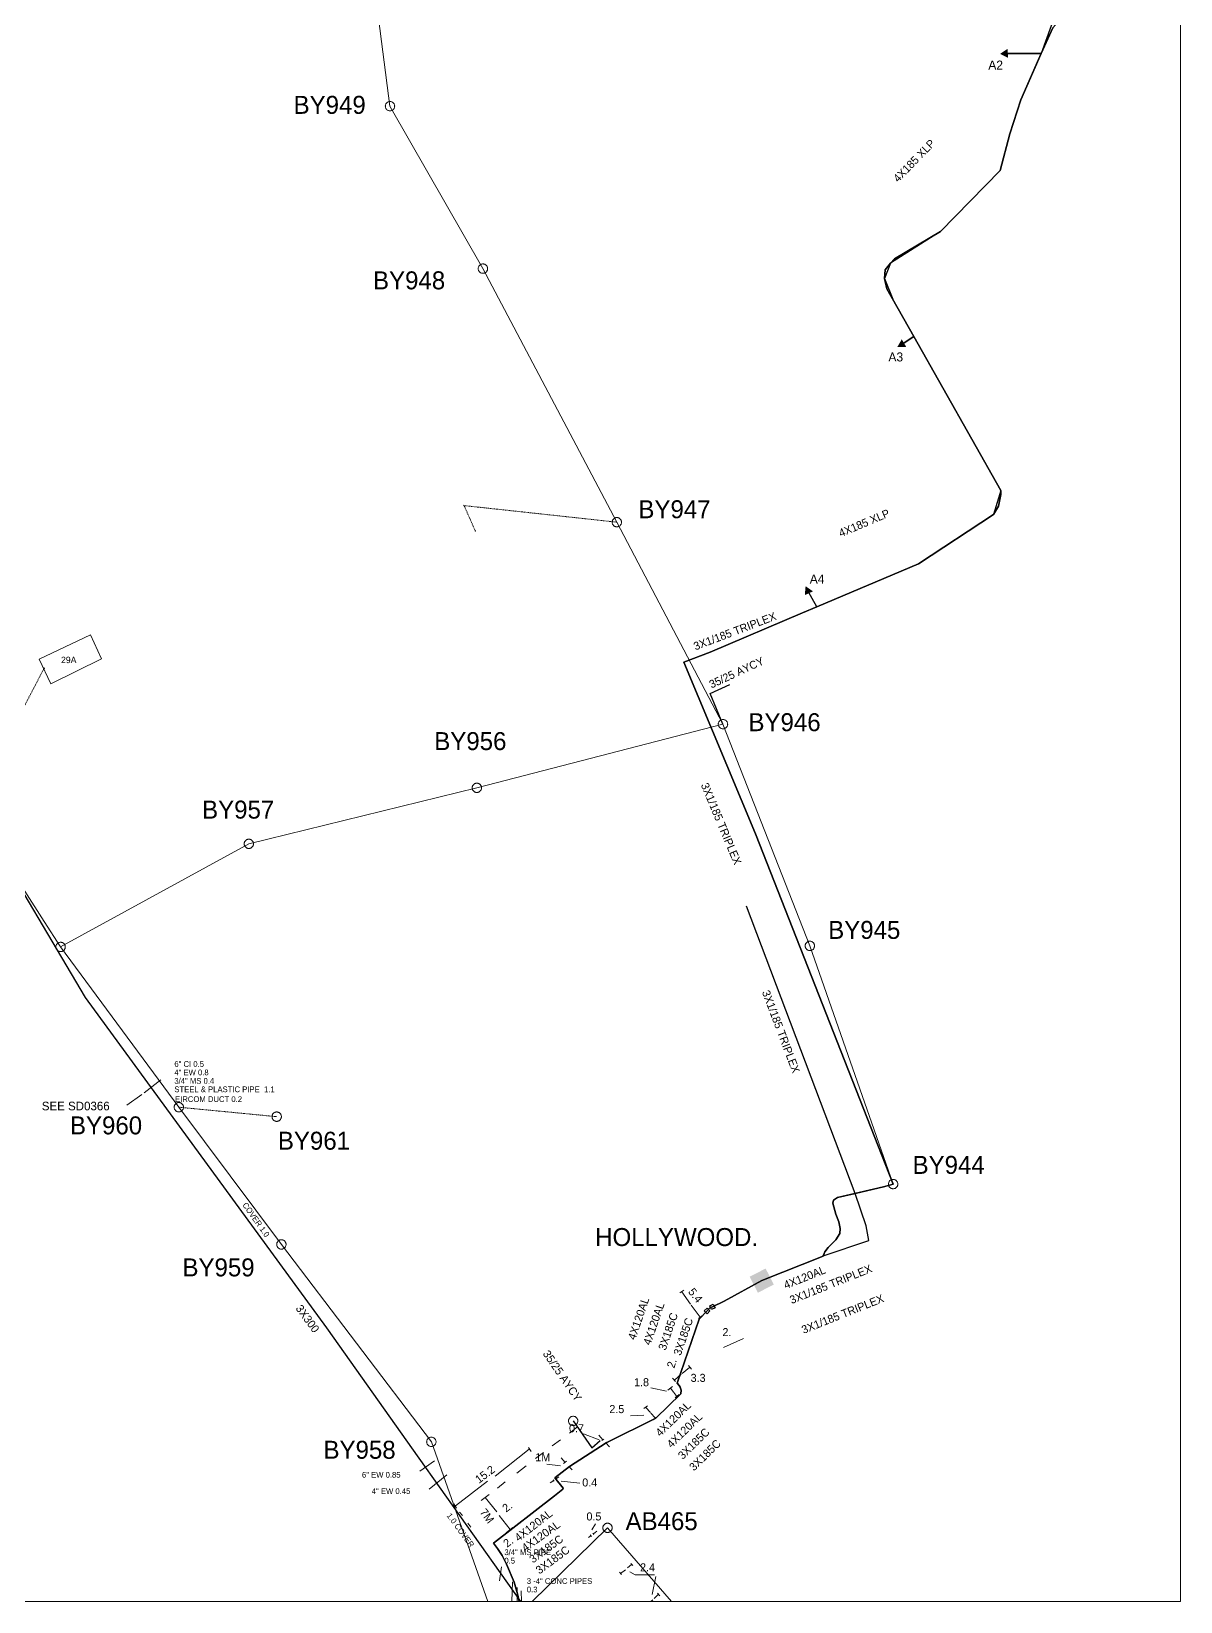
# Model space of a CAD drawing. Header units: metres. Extents: x 317751 to 318190, y 228402 to 228968.
# Drawn here: x 317997.9 to 318190, y 228402 to 228664.4 of the extents above; entities that cross this region are included whole.
import ezdxf

# ---------------------------------------------------------------- set-up
doc = ezdxf.new("R2010")
doc.units = ezdxf.units.M
doc.header["$MEASUREMENT"] = 0
doc.linetypes.add('DGN Style 4', pattern=[0.01288, 0.00644, -0.00322, 0, -0.00322])
for name, color, linetype, lineweight in [('Level 1', 7, 'Continuous', 0), ('Level 10', 7, 'Continuous', 0), ('Level 14', 7, 'Continuous', 0), ('Level 15', 7, 'Continuous', 0), ('Level 16', 7, 'Continuous', 0), ('Level 17', 7, 'Continuous', 0), ('Level 2', 7, 'Continuous', 0), ('Level 3', 7, 'Continuous', 0), ('Level 34', 7, 'Continuous', 0), ('Level 36', 7, 'Continuous', 0), ('Level 37', 7, 'Continuous', 0), ('Level 38', 7, 'Continuous', 0), ('Level 39', 7, 'Continuous', 0), ('Level 4', 7, 'Continuous', 0), ('Level 5', 7, 'Continuous', 0), ('Level 6', 7, 'Continuous', 0), ('Level 7', 7, 'Continuous', 0)]:
    doc.layers.add(name, color=color, linetype=linetype, lineweight=lineweight)
doc.styles.add('Style-WORKING', font='WORKING.shx')

msp = doc.modelspace()

# ---------------------------------------------------------------- linework, layer by layer
at = {"layer": 'Level 1', "color": 5, "linetype": 'Continuous', "lineweight": 13, "flags": 128}
for points in [[(318095.74, 228582.39), (318073.35, 228624.76), (318057.81, 228651.91), (318053.78, 228683.1), (318060.65, 228694.03), (318070.73, 228710.06)], [(318095.74, 228582.39), (318113.49, 228548.64)], [(318072.34, 228537.99), (318113.49, 228548.64)], [(318113.49, 228548.64), (318128.02, 228511.58), (318141.94, 228471.77)], [(318002.74, 228511.4), (318034.21, 228528.64), (318072.34, 228537.99)], [(317987.81, 228534.7), (318000, 228515.67), (318002.74, 228511.4)], [(318002.74, 228511.4), (318022.51, 228484.62)], [(318022.51, 228484.62), (318039.66, 228461.69)], [(318039.66, 228461.69), (318064.73, 228428.7)], [(318064.73, 228428.7), (318074.2, 228402)], [(318081.59, 228402), (318094.18, 228414.32)], [(318094.18, 228414.32), (318104.87, 228402)]]:
    msp.add_lwpolyline(points, dxfattribs=at)
at = {"layer": 'Level 10', "color": 7, "linetype": 'Continuous', "lineweight": 0, "flags": 128}
for points in [[(317751, 228968.04), (318190, 228968.04), (318190, 228402), (317751, 228402), (317751, 228968.04)], [(317751, 228968.04), (317751, 228402), (318190, 228402), (318190, 228968.04), (317751, 228968.04)]]:
    msp.add_lwpolyline(points, close=True, dxfattribs=at)
at = {"layer": 'Level 14', "color": 1, "linetype": 'Continuous', "lineweight": 30, "flags": 128}
for points in [[(318169.09, 228667.33), (318166.67, 228660.72), (318163.28, 228652.96), (318161.43, 228647.27), (318159.83, 228641.18), (318149.87, 228630.95), (318141.47, 228625.69), (318140.48, 228623.13), (318142.01, 228619.4), (318145.4, 228613.42), (318159.97, 228587.7), (318158.71, 228583.66), (318146.17, 228575.45), (318129.17, 228568.23), (318126.8, 228567.23), (318111.33, 228560.68), (318106.94, 228559.01), (318118.93, 228530.32), (318141.94, 228471.77), (318140.3, 228471.32), (318135.52, 228470.19), (318132.63, 228469.51), (318131.95, 228469.09), (318131.83, 228468.58), (318132.34, 228466.77), (318132.86, 228465.48), (318133.08, 228464.34), (318133.03, 228463.51), (318132.34, 228462.48), (318131.09, 228461.19), (318130.53, 228460.46), (318130.24, 228459.74), (318119.97, 228455.64)], [(318111.72, 228451.28), (318113.68, 228452.22), (318119.97, 228455.64), (318130.24, 228459.74), (318130.25, 228459.76), (318130.53, 228460.46), (318131.09, 228461.19), (318132.34, 228462.48), (318133.03, 228463.51), (318133.08, 228464.34), (318132.86, 228465.48), (318132.34, 228466.77), (318131.83, 228468.58), (318131.95, 228469.09), (318132.63, 228469.51), (318135.58, 228470.2), (318140.3, 228471.32), (318141.94, 228471.77), (318118.93, 228530.32), (318106.94, 228559.01), (318111.33, 228560.68), (318126.8, 228567.23), (318129.17, 228568.23), (318146.17, 228575.45), (318158.71, 228583.66), (318159.55, 228585.06), (318159.97, 228587.01), (318159.97, 228587.7), (318145.4, 228613.42), (318140.88, 228621.41), (318140.48, 228623.13), (318140.62, 228624.55), (318141.47, 228625.69), (318142.19, 228626.4), (318149.87, 228630.95), (318159.83, 228641.18), (318161.43, 228647.27), (318163.28, 228652.96), (318165.99, 228659.22), (318166.67, 228660.72), (318168.62, 228664.98)], [(318119.97, 228455.64), (318130.24, 228459.74), (318130.25, 228459.76), (318137.86, 228462.32), (318137.41, 228464.78), (318135.58, 228470.2), (318117.44, 228518.23)], [(318079.42, 228402), (318079.12, 228403.3), (318078.59, 228405.24), (318077.29, 228408.24), (318076.59, 228409.7), (318075.79, 228410.88), (318075.14, 228411.76), (318085.34, 228419.66), (318086.72, 228420.77), (318086.76, 228420.94), (318085.38, 228422.66), (318087.8, 228424.56), (318093.95, 228428.52), (318102.25, 228432.64), (318106.44, 228436.73), (318106.51, 228437.32), (318106.33, 228437.86), (318106.18, 228438.11), (318105.84, 228438.53), (318109.5, 228449.21), (318110.83, 228450.59), (318111.31, 228451.08), (318111.72, 228451.28), (318113.68, 228452.22), (318113.68, 228452.23), (318119.97, 228455.64)], [(318079.42, 228402), (318079.12, 228403.3), (318078.59, 228405.24), (318077.29, 228408.24), (318076.59, 228409.7), (318075.79, 228410.88), (318075.14, 228411.76), (318085.34, 228419.66), (318086.72, 228420.77), (318086.76, 228420.94), (318085.38, 228422.66), (318087.8, 228424.56), (318093.95, 228428.52), (318102.25, 228432.64), (318106.44, 228436.73), (318106.51, 228437.32), (318106.33, 228437.86), (318106.18, 228438.11), (318105.84, 228438.53), (318109.5, 228449.21), (318110.83, 228450.59), (318111.31, 228451.08), (318111.72, 228451.28)]]:
    msp.add_lwpolyline(points, dxfattribs=at)
at = {"layer": 'Level 15', "color": 1, "linetype": 'Continuous', "lineweight": 30, "flags": 128}
msp.add_lwpolyline([(318112.17, 228451.12), (318111.56, 228450.83), (318111.27, 228451.43), (318111.87, 228451.73), (318112.16, 228451.12)], dxfattribs=at)
at = {"layer": 'Level 15', "color": 1, "linetype": 'Continuous', "lineweight": 13, "extrusion": (0, 0, -1)}
msp.add_solid([(-318119.33, 228453.62), (-318121.99, 228454.99), (-318117.95, 228456.29), (-318120.62, 228457.66)], dxfattribs=at)
at = {"layer": 'Level 17', "color": 33, "linetype": 'Continuous', "lineweight": 13, "flags": 128}
for points in [[(318001.13, 228555.35), (318009.59, 228559.53), (318007.72, 228563.54), (317999.17, 228559.52), (318001.13, 228555.35)], [(318106.29, 228453.58), (318106.95, 228454.04)], [(318109.41, 228449.32), (318109.97, 228449.73)], [(318108.2, 228440.85), (318107.7, 228441.45)], [(318105.03, 228437.92), (318104.28, 228437.33)], [(318105.54, 228438.79), (318105.03, 228439.34)], [(318100.85, 228434.72), (318100.25, 228434.26)], [(318106.19, 228436.6), (318105.49, 228436.05)], [(318102.52, 228432.93), (318101.86, 228432.38)], [(318089.16, 228431.21), (318087.8, 228430.14)], [(318080.96, 228427.73), (318081.42, 228427.1)], [(318083.47, 228426.89), (318082.16, 228425.93)], [(318086.34, 228429.04), (318084.95, 228428.01)], [(318093.56, 228429.15), (318093.25, 228428.92)], [(318094.06, 228428.65), (318093.76, 228428.42)], [(318080.57, 228424.67), (318079.01, 228423.45)], [(318087.34, 228425.47), (318086.84, 228425.07)], [(318088.11, 228424.8), (318087.59, 228424.4)], [(318077.08, 228421.99), (318075.77, 228420.96)], [(318085.1, 228422.33), (318085.27, 228422.14)], [(318085.45, 228422.54), (318085.6, 228422.34)], [(318074.38, 228419.91), (318073.05, 228418.88)], [(318068.48, 228418.31), (318068.94, 228417.6)], [(318069.45, 228416.97), (318069.91, 228416.38)], [(318070.84, 228415.12), (318071.34, 228414.45)], [(318078.36, 228414.39), (318077.3, 228413.54)], [(318091.3, 228413.14), (318091.48, 228412.9)], [(318091.74, 228413.45), (318091.91, 228413.22)], [(318096.19, 228406.91), (318096.51, 228406.52)], [(318098.09, 228408.35), (318098.43, 228408.01)], [(318102.55, 228403.42), (318102.92, 228402.98)]]:
    msp.add_lwpolyline(points, dxfattribs=at)
at = {"layer": 'Level 17', "color": 212, "linetype": 'Continuous', "lineweight": 0, "flags": 128}
for points in [[(318108.05, 228451.7), (318106.59, 228453.76)], [(318108.15, 228451.56), (318109.66, 228449.55)], [(318116.93, 228445.95), (318116.93, 228445.95), (318113.6, 228444.49)], [(318106.49, 228440.03), (318105.39, 228438.98)], [(318106.69, 228440.12), (318107.9, 228441.13)], [(318101.44, 228437.71), (318101.44, 228437.71), (318104.06, 228437.17)], [(318105.28, 228436.96), (318104.73, 228437.65)], [(318105.34, 228436.87), (318105.74, 228436.32)], [(318098.02, 228433.05), (318100.23, 228433.14)], [(318101.36, 228433.58), (318100.6, 228434.44)], [(318101.41, 228433.48), (318102.16, 228432.7)], [(318090.16, 228430.02), (318092.78, 228429.02)], [(318092.73, 228429.82), (318093.41, 228429.05)], [(318075.41, 228422.98), (318081.1, 228427.48)], [(318094.5, 228427.84), (318093.88, 228428.52)], [(318084.02, 228424.99), (318084.02, 228424.99), (318086.34, 228424.71)], [(318086.41, 228426.03), (318087.09, 228425.27)], [(318088.3, 228424), (318087.77, 228424.53)], [(318074.12, 228422.1), (318068.76, 228417.98)], [(318084.61, 228421.83), (318085.18, 228422.23)], [(318086.04, 228422.86), (318085.49, 228422.48)], [(318089.56, 228421.79), (318089.56, 228421.79), (318086.44, 228422.15)], [(318075.66, 228417), (318073.75, 228419.4)], [(318076.09, 228416.38), (318077.91, 228414.05)], [(318092.18, 228415.01), (318092.18, 228415.01), (318091.57, 228414)], [(318092.42, 228413.76), (318091.83, 228413.33)], [(318091.01, 228412.73), (318091.41, 228412.99)], [(318097.17, 228407.33), (318096.37, 228406.71)], [(318097.5, 228407.64), (318098.22, 228408.2)], [(318102.04, 228406.5), (318102.04, 228406.5), (318098.82, 228406.5), (318097.91, 228406.95)], [(318102.24, 228406.22), (318102.24, 228406.22), (318101.64, 228403.2)], [(318101.99, 228402.52), (318102.7, 228403.23)], [(318101.74, 228402.27), (318101.45, 228402)]]:
    msp.add_lwpolyline(points, dxfattribs=at)
at = {"layer": 'Level 2', "color": 5, "linetype": 'DGN Style 4', "lineweight": 13, "flags": 128}
for points in [[(318095.74, 228582.39), (318070.2, 228585.16), (318072.09, 228580.9)], [(317987.81, 228534.7), (317999.99, 228557.98)], [(318022.51, 228484.62), (318038.87, 228483.04)]]:
    msp.add_lwpolyline(points, dxfattribs=at)
at = {"layer": 'Level 3', "color": 5, "linetype": 'Continuous', "lineweight": 13, "flags": 128}
for points in [[(318058.6, 228651.91), (318058.59, 228651.99), (318058.58, 228652.07), (318058.56, 228652.15), (318058.53, 228652.23), (318058.49, 228652.3), (318058.45, 228652.37), (318058.4, 228652.43), (318058.34, 228652.49), (318058.28, 228652.54), (318058.21, 228652.59), (318058.13, 228652.63), (318058.06, 228652.65), (318057.98, 228652.68), (318057.9, 228652.69), (318057.81, 228652.69), (318057.73, 228652.69), (318057.65, 228652.68), (318057.57, 228652.65), (318057.5, 228652.63), (318057.42, 228652.59), (318057.35, 228652.54), (318057.29, 228652.49), (318057.23, 228652.43), (318057.18, 228652.37), (318057.14, 228652.3), (318057.1, 228652.23), (318057.07, 228652.15), (318057.05, 228652.07), (318057.04, 228651.99), (318057.03, 228651.91), (318057.04, 228651.83), (318057.05, 228651.75), (318057.07, 228651.67), (318057.1, 228651.59), (318057.14, 228651.52), (318057.18, 228651.45), (318057.23, 228651.38), (318057.29, 228651.33), (318057.35, 228651.27), (318057.42, 228651.23), (318057.5, 228651.19), (318057.57, 228651.16), (318057.65, 228651.14), (318057.73, 228651.13), (318057.81, 228651.12), (318057.9, 228651.13), (318057.98, 228651.14), (318058.06, 228651.16), (318058.13, 228651.19), (318058.21, 228651.23), (318058.28, 228651.27), (318058.34, 228651.33), (318058.4, 228651.38), (318058.45, 228651.45), (318058.49, 228651.52), (318058.53, 228651.59), (318058.56, 228651.67), (318058.58, 228651.75), (318058.59, 228651.83), (318058.6, 228651.91)], [(318074.13, 228624.76), (318074.13, 228624.84), (318074.11, 228624.92), (318074.09, 228625), (318074.06, 228625.08), (318074.03, 228625.15), (318073.98, 228625.22), (318073.93, 228625.28), (318073.87, 228625.34), (318073.81, 228625.39), (318073.74, 228625.44), (318073.67, 228625.48), (318073.59, 228625.51), (318073.51, 228625.53), (318073.43, 228625.54), (318073.35, 228625.54), (318073.27, 228625.54), (318073.18, 228625.53), (318073.11, 228625.51), (318073.03, 228625.48), (318072.96, 228625.44), (318072.89, 228625.39), (318072.82, 228625.34), (318072.77, 228625.28), (318072.71, 228625.22), (318072.67, 228625.15), (318072.63, 228625.08), (318072.6, 228625), (318072.58, 228624.92), (318072.57, 228624.84), (318072.56, 228624.76), (318072.57, 228624.68), (318072.58, 228624.6), (318072.6, 228624.52), (318072.63, 228624.44), (318072.67, 228624.37), (318072.71, 228624.3), (318072.77, 228624.24), (318072.82, 228624.18), (318072.89, 228624.13), (318072.96, 228624.08), (318073.03, 228624.04), (318073.11, 228624.01), (318073.18, 228623.99), (318073.27, 228623.98), (318073.35, 228623.98), (318073.43, 228623.98), (318073.51, 228623.99), (318073.59, 228624.01), (318073.67, 228624.04), (318073.74, 228624.08), (318073.81, 228624.13), (318073.87, 228624.18), (318073.93, 228624.24), (318073.98, 228624.3), (318074.03, 228624.37), (318074.06, 228624.44), (318074.09, 228624.52), (318074.11, 228624.6), (318074.13, 228624.68), (318074.13, 228624.76)], [(318070.25, 228585.16), (318070.25, 228585.17), (318070.24, 228585.17), (318070.24, 228585.18), (318070.24, 228585.18), (318070.24, 228585.19), (318070.24, 228585.19), (318070.23, 228585.19), (318070.23, 228585.2), (318070.23, 228585.2), (318070.22, 228585.2), (318070.22, 228585.2), (318070.21, 228585.21), (318070.21, 228585.21), (318070.21, 228585.21), (318070.2, 228585.21), (318070.2, 228585.21), (318070.19, 228585.21), (318070.19, 228585.21), (318070.18, 228585.2), (318070.18, 228585.2), (318070.17, 228585.2), (318070.17, 228585.2), (318070.17, 228585.19), (318070.16, 228585.19), (318070.16, 228585.19), (318070.16, 228585.18), (318070.16, 228585.18), (318070.16, 228585.17), (318070.16, 228585.17), (318070.16, 228585.16), (318070.16, 228585.16), (318070.16, 228585.15), (318070.16, 228585.15), (318070.16, 228585.14), (318070.16, 228585.14), (318070.16, 228585.14), (318070.17, 228585.13), (318070.17, 228585.13), (318070.17, 228585.13), (318070.18, 228585.12), (318070.18, 228585.12), (318070.19, 228585.12), (318070.19, 228585.12), (318070.2, 228585.12), (318070.2, 228585.12), (318070.21, 228585.12), (318070.21, 228585.12), (318070.21, 228585.12), (318070.22, 228585.12), (318070.22, 228585.12), (318070.23, 228585.13), (318070.23, 228585.13), (318070.23, 228585.13), (318070.24, 228585.14), (318070.24, 228585.14), (318070.24, 228585.14), (318070.24, 228585.15), (318070.24, 228585.15), (318070.25, 228585.16), (318070.25, 228585.16)], [(318096.52, 228582.39), (318096.52, 228582.47), (318096.51, 228582.55), (318096.49, 228582.63), (318096.46, 228582.7), (318096.42, 228582.78), (318096.38, 228582.85), (318096.32, 228582.91), (318096.27, 228582.97), (318096.2, 228583.02), (318096.13, 228583.06), (318096.06, 228583.1), (318095.98, 228583.13), (318095.9, 228583.15), (318095.82, 228583.17), (318095.74, 228583.17), (318095.66, 228583.17), (318095.58, 228583.15), (318095.5, 228583.13), (318095.42, 228583.1), (318095.35, 228583.06), (318095.28, 228583.02), (318095.22, 228582.97), (318095.16, 228582.91), (318095.11, 228582.85), (318095.06, 228582.78), (318095.02, 228582.7), (318095, 228582.63), (318094.97, 228582.55), (318094.96, 228582.47), (318094.96, 228582.39), (318094.96, 228582.3), (318094.97, 228582.22), (318095, 228582.14), (318095.02, 228582.07), (318095.06, 228581.99), (318095.11, 228581.93), (318095.16, 228581.86), (318095.22, 228581.8), (318095.28, 228581.75), (318095.35, 228581.71), (318095.42, 228581.67), (318095.5, 228581.64), (318095.58, 228581.62), (318095.66, 228581.61), (318095.74, 228581.6), (318095.82, 228581.61), (318095.9, 228581.62), (318095.98, 228581.64), (318096.06, 228581.67), (318096.13, 228581.71), (318096.2, 228581.75), (318096.27, 228581.8), (318096.32, 228581.86), (318096.38, 228581.93), (318096.42, 228581.99), (318096.46, 228582.07), (318096.49, 228582.14), (318096.51, 228582.22), (318096.52, 228582.3), (318096.52, 228582.39)], [(318072.13, 228580.9), (318072.13, 228580.91), (318072.13, 228580.91), (318072.13, 228580.91), (318072.13, 228580.92), (318072.12, 228580.92), (318072.12, 228580.93), (318072.12, 228580.93), (318072.11, 228580.93), (318072.11, 228580.94), (318072.11, 228580.94), (318072.1, 228580.94), (318072.1, 228580.94), (318072.09, 228580.94), (318072.09, 228580.95), (318072.08, 228580.95), (318072.08, 228580.95), (318072.08, 228580.94), (318072.07, 228580.94), (318072.07, 228580.94), (318072.06, 228580.94), (318072.06, 228580.94), (318072.05, 228580.93), (318072.05, 228580.93), (318072.05, 228580.93), (318072.05, 228580.92), (318072.04, 228580.92), (318072.04, 228580.91), (318072.04, 228580.91), (318072.04, 228580.91), (318072.04, 228580.9), (318072.04, 228580.9), (318072.04, 228580.89), (318072.04, 228580.89), (318072.04, 228580.88), (318072.05, 228580.88), (318072.05, 228580.87), (318072.05, 228580.87), (318072.05, 228580.87), (318072.06, 228580.86), (318072.06, 228580.86), (318072.07, 228580.86), (318072.07, 228580.86), (318072.08, 228580.86), (318072.08, 228580.86), (318072.08, 228580.86), (318072.09, 228580.86), (318072.09, 228580.86), (318072.1, 228580.86), (318072.1, 228580.86), (318072.11, 228580.86), (318072.11, 228580.86), (318072.11, 228580.87), (318072.12, 228580.87), (318072.12, 228580.87), (318072.12, 228580.88), (318072.13, 228580.88), (318072.13, 228580.89), (318072.13, 228580.89), (318072.13, 228580.9), (318072.13, 228580.9)], [(318000.04, 228557.98), (318000.04, 228557.99), (318000.03, 228557.99), (318000.03, 228557.99), (318000.03, 228558), (318000.03, 228558), (318000.03, 228558.01), (318000.02, 228558.01), (318000.02, 228558.01), (318000.02, 228558.02), (318000.01, 228558.02), (318000.01, 228558.02), (318000, 228558.02), (318000, 228558.02), (318000, 228558.03), (317999.99, 228558.03), (317999.99, 228558.03), (317999.98, 228558.02), (317999.98, 228558.02), (317999.97, 228558.02), (317999.97, 228558.02), (317999.96, 228558.02), (317999.96, 228558.01), (317999.96, 228558.01), (317999.95, 228558.01), (317999.95, 228558), (317999.95, 228558), (317999.95, 228557.99), (317999.95, 228557.99), (317999.95, 228557.99), (317999.95, 228557.98), (317999.95, 228557.98), (317999.95, 228557.97), (317999.95, 228557.97), (317999.95, 228557.96), (317999.95, 228557.96), (317999.95, 228557.95), (317999.96, 228557.95), (317999.96, 228557.95), (317999.96, 228557.94), (317999.97, 228557.94), (317999.97, 228557.94), (317999.98, 228557.94), (317999.98, 228557.94), (317999.99, 228557.94), (317999.99, 228557.94), (318000, 228557.94), (318000, 228557.94), (318000, 228557.94), (318000.01, 228557.94), (318000.01, 228557.94), (318000.02, 228557.94), (318000.02, 228557.95), (318000.02, 228557.95), (318000.03, 228557.95), (318000.03, 228557.96), (318000.03, 228557.96), (318000.03, 228557.97), (318000.03, 228557.97), (318000.04, 228557.98), (318000.04, 228557.98)], [(318114.28, 228548.63), (318114.27, 228548.72), (318114.26, 228548.8), (318114.24, 228548.88), (318114.21, 228548.95), (318114.17, 228549.03), (318114.13, 228549.09), (318114.07, 228549.16), (318114.02, 228549.22), (318113.95, 228549.27), (318113.88, 228549.31), (318113.81, 228549.35), (318113.73, 228549.38), (318113.65, 228549.4), (318113.57, 228549.41), (318113.49, 228549.42), (318113.41, 228549.41), (318113.33, 228549.4), (318113.25, 228549.38), (318113.17, 228549.35), (318113.1, 228549.31), (318113.03, 228549.27), (318112.97, 228549.22), (318112.91, 228549.16), (318112.86, 228549.09), (318112.81, 228549.03), (318112.78, 228548.95), (318112.75, 228548.88), (318112.73, 228548.8), (318112.71, 228548.72), (318112.71, 228548.63), (318112.71, 228548.55), (318112.73, 228548.47), (318112.75, 228548.39), (318112.78, 228548.31), (318112.81, 228548.24), (318112.86, 228548.17), (318112.91, 228548.11), (318112.97, 228548.05), (318113.03, 228548), (318113.1, 228547.95), (318113.17, 228547.92), (318113.25, 228547.89), (318113.33, 228547.87), (318113.41, 228547.85), (318113.49, 228547.85), (318113.57, 228547.85), (318113.65, 228547.87), (318113.73, 228547.89), (318113.81, 228547.92), (318113.88, 228547.95), (318113.95, 228548), (318114.02, 228548.05), (318114.07, 228548.11), (318114.13, 228548.17), (318114.17, 228548.24), (318114.21, 228548.32), (318114.24, 228548.39), (318114.26, 228548.47), (318114.27, 228548.55), (318114.28, 228548.63)], [(318073.12, 228537.99), (318073.12, 228538.07), (318073.11, 228538.16), (318073.09, 228538.24), (318073.06, 228538.31), (318073.02, 228538.38), (318072.97, 228538.45), (318072.92, 228538.52), (318072.86, 228538.58), (318072.8, 228538.63), (318072.73, 228538.67), (318072.66, 228538.71), (318072.58, 228538.74), (318072.5, 228538.76), (318072.42, 228538.77), (318072.34, 228538.78), (318072.26, 228538.77), (318072.18, 228538.76), (318072.1, 228538.74), (318072.02, 228538.71), (318071.95, 228538.67), (318071.88, 228538.63), (318071.82, 228538.58), (318071.76, 228538.52), (318071.71, 228538.45), (318071.66, 228538.38), (318071.62, 228538.31), (318071.59, 228538.24), (318071.57, 228538.16), (318071.56, 228538.07), (318071.56, 228537.99), (318071.56, 228537.91), (318071.57, 228537.83), (318071.59, 228537.75), (318071.62, 228537.67), (318071.66, 228537.6), (318071.71, 228537.53), (318071.76, 228537.47), (318071.82, 228537.41), (318071.88, 228537.36), (318071.95, 228537.31), (318072.02, 228537.28), (318072.1, 228537.25), (318072.18, 228537.23), (318072.26, 228537.21), (318072.34, 228537.21), (318072.42, 228537.21), (318072.5, 228537.23), (318072.58, 228537.25), (318072.66, 228537.28), (318072.73, 228537.31), (318072.8, 228537.36), (318072.86, 228537.41), (318072.92, 228537.47), (318072.97, 228537.53), (318073.02, 228537.6), (318073.06, 228537.67), (318073.09, 228537.75), (318073.11, 228537.83), (318073.12, 228537.91), (318073.12, 228537.99)], [(318035, 228528.64), (318034.99, 228528.72), (318034.98, 228528.8), (318034.96, 228528.88), (318034.93, 228528.96), (318034.89, 228529.03), (318034.85, 228529.1), (318034.79, 228529.16), (318034.74, 228529.22), (318034.67, 228529.27), (318034.6, 228529.32), (318034.53, 228529.35), (318034.45, 228529.38), (318034.37, 228529.4), (318034.29, 228529.42), (318034.21, 228529.42), (318034.13, 228529.42), (318034.05, 228529.4), (318033.97, 228529.38), (318033.89, 228529.35), (318033.82, 228529.32), (318033.75, 228529.27), (318033.69, 228529.22), (318033.63, 228529.16), (318033.58, 228529.1), (318033.53, 228529.03), (318033.5, 228528.96), (318033.47, 228528.88), (318033.45, 228528.8), (318033.43, 228528.72), (318033.43, 228528.64), (318033.43, 228528.56), (318033.45, 228528.47), (318033.47, 228528.4), (318033.5, 228528.32), (318033.53, 228528.25), (318033.58, 228528.18), (318033.63, 228528.11), (318033.69, 228528.06), (318033.75, 228528), (318033.82, 228527.96), (318033.89, 228527.92), (318033.97, 228527.89), (318034.05, 228527.87), (318034.13, 228527.86), (318034.21, 228527.85), (318034.29, 228527.86), (318034.37, 228527.87), (318034.45, 228527.89), (318034.53, 228527.92), (318034.6, 228527.96), (318034.67, 228528), (318034.74, 228528.06), (318034.79, 228528.11), (318034.85, 228528.18), (318034.89, 228528.25), (318034.93, 228528.32), (318034.96, 228528.4), (318034.98, 228528.47), (318034.99, 228528.56), (318035, 228528.64)], [(318003.52, 228511.4), (318003.52, 228511.48), (318003.51, 228511.56), (318003.48, 228511.64), (318003.46, 228511.72), (318003.42, 228511.79), (318003.37, 228511.86), (318003.32, 228511.92), (318003.26, 228511.98), (318003.2, 228512.03), (318003.13, 228512.08), (318003.06, 228512.12), (318002.98, 228512.15), (318002.9, 228512.17), (318002.82, 228512.18), (318002.74, 228512.18), (318002.66, 228512.18), (318002.58, 228512.17), (318002.5, 228512.15), (318002.42, 228512.12), (318002.35, 228512.08), (318002.28, 228512.03), (318002.21, 228511.98), (318002.16, 228511.92), (318002.1, 228511.86), (318002.06, 228511.79), (318002.02, 228511.72), (318001.99, 228511.64), (318001.97, 228511.56), (318001.96, 228511.48), (318001.96, 228511.4), (318001.96, 228511.32), (318001.97, 228511.24), (318001.99, 228511.16), (318002.02, 228511.08), (318002.06, 228511.01), (318002.1, 228510.94), (318002.16, 228510.88), (318002.21, 228510.82), (318002.28, 228510.77), (318002.35, 228510.72), (318002.42, 228510.68), (318002.5, 228510.65), (318002.58, 228510.63), (318002.66, 228510.62), (318002.74, 228510.62), (318002.82, 228510.62), (318002.9, 228510.63), (318002.98, 228510.65), (318003.06, 228510.68), (318003.13, 228510.72), (318003.2, 228510.77), (318003.26, 228510.82), (318003.32, 228510.88), (318003.37, 228510.94), (318003.42, 228511.01), (318003.46, 228511.08), (318003.48, 228511.16), (318003.51, 228511.24), (318003.52, 228511.32), (318003.52, 228511.4)], [(318128.8, 228511.58), (318128.8, 228511.66), (318128.78, 228511.74), (318128.76, 228511.82), (318128.73, 228511.9), (318128.7, 228511.97), (318128.65, 228512.04), (318128.6, 228512.1), (318128.54, 228512.16), (318128.48, 228512.21), (318128.41, 228512.26), (318128.34, 228512.3), (318128.26, 228512.32), (318128.18, 228512.35), (318128.1, 228512.36), (318128.02, 228512.36), (318127.93, 228512.36), (318127.85, 228512.35), (318127.77, 228512.32), (318127.7, 228512.3), (318127.62, 228512.26), (318127.56, 228512.21), (318127.49, 228512.16), (318127.43, 228512.1), (318127.38, 228512.04), (318127.34, 228511.97), (318127.3, 228511.9), (318127.27, 228511.82), (318127.25, 228511.74), (318127.24, 228511.66), (318127.23, 228511.58), (318127.24, 228511.5), (318127.25, 228511.42), (318127.27, 228511.34), (318127.3, 228511.26), (318127.34, 228511.19), (318127.38, 228511.12), (318127.43, 228511.05), (318127.49, 228511), (318127.56, 228510.94), (318127.62, 228510.9), (318127.7, 228510.86), (318127.77, 228510.83), (318127.85, 228510.81), (318127.93, 228510.8), (318128.02, 228510.8), (318128.1, 228510.8), (318128.18, 228510.81), (318128.26, 228510.83), (318128.34, 228510.86), (318128.41, 228510.9), (318128.48, 228510.94), (318128.54, 228511), (318128.6, 228511.05), (318128.65, 228511.12), (318128.7, 228511.19), (318128.73, 228511.26), (318128.76, 228511.34), (318128.78, 228511.42), (318128.8, 228511.5), (318128.8, 228511.58)], [(318023.29, 228484.62), (318023.29, 228484.7), (318023.28, 228484.78), (318023.26, 228484.86), (318023.23, 228484.94), (318023.19, 228485.01), (318023.14, 228485.08), (318023.09, 228485.14), (318023.03, 228485.2), (318022.97, 228485.25), (318022.9, 228485.3), (318022.83, 228485.33), (318022.75, 228485.36), (318022.67, 228485.38), (318022.59, 228485.4), (318022.51, 228485.4), (318022.43, 228485.4), (318022.35, 228485.38), (318022.27, 228485.36), (318022.19, 228485.33), (318022.12, 228485.3), (318022.05, 228485.25), (318021.99, 228485.2), (318021.93, 228485.14), (318021.88, 228485.08), (318021.83, 228485.01), (318021.79, 228484.94), (318021.76, 228484.86), (318021.74, 228484.78), (318021.73, 228484.7), (318021.73, 228484.62), (318021.73, 228484.53), (318021.74, 228484.45), (318021.76, 228484.37), (318021.79, 228484.3), (318021.83, 228484.22), (318021.88, 228484.16), (318021.93, 228484.09), (318021.99, 228484.03), (318022.05, 228483.98), (318022.12, 228483.94), (318022.19, 228483.9), (318022.27, 228483.87), (318022.35, 228483.85), (318022.43, 228483.84), (318022.51, 228483.83), (318022.59, 228483.84), (318022.67, 228483.85), (318022.75, 228483.87), (318022.83, 228483.9), (318022.9, 228483.94), (318022.97, 228483.98), (318023.03, 228484.03), (318023.09, 228484.09), (318023.14, 228484.16), (318023.19, 228484.22), (318023.23, 228484.3), (318023.26, 228484.37), (318023.28, 228484.45), (318023.29, 228484.53), (318023.29, 228484.62)], [(318039.65, 228483.04), (318039.65, 228483.12), (318039.64, 228483.21), (318039.62, 228483.29), (318039.59, 228483.36), (318039.55, 228483.43), (318039.5, 228483.5), (318039.45, 228483.57), (318039.39, 228483.63), (318039.33, 228483.68), (318039.26, 228483.72), (318039.19, 228483.76), (318039.11, 228483.79), (318039.03, 228483.81), (318038.95, 228483.82), (318038.87, 228483.83), (318038.79, 228483.82), (318038.71, 228483.81), (318038.63, 228483.79), (318038.55, 228483.76), (318038.48, 228483.72), (318038.41, 228483.68), (318038.35, 228483.63), (318038.29, 228483.57), (318038.24, 228483.5), (318038.19, 228483.43), (318038.15, 228483.36), (318038.12, 228483.29), (318038.1, 228483.21), (318038.09, 228483.12), (318038.09, 228483.04), (318038.09, 228482.96), (318038.1, 228482.88), (318038.12, 228482.8), (318038.15, 228482.72), (318038.19, 228482.65), (318038.24, 228482.58), (318038.29, 228482.52), (318038.35, 228482.46), (318038.41, 228482.41), (318038.48, 228482.36), (318038.55, 228482.33), (318038.63, 228482.3), (318038.71, 228482.28), (318038.79, 228482.26), (318038.87, 228482.26), (318038.95, 228482.26), (318039.03, 228482.28), (318039.11, 228482.3), (318039.19, 228482.33), (318039.26, 228482.36), (318039.33, 228482.41), (318039.39, 228482.46), (318039.45, 228482.52), (318039.5, 228482.58), (318039.55, 228482.65), (318039.59, 228482.72), (318039.62, 228482.8), (318039.64, 228482.88), (318039.65, 228482.96), (318039.65, 228483.04)], [(318142.72, 228471.77), (318142.72, 228471.85), (318142.7, 228471.94), (318142.68, 228472.02), (318142.65, 228472.09), (318142.61, 228472.16), (318142.57, 228472.23), (318142.52, 228472.3), (318142.46, 228472.36), (318142.4, 228472.41), (318142.33, 228472.45), (318142.25, 228472.49), (318142.18, 228472.52), (318142.1, 228472.54), (318142.02, 228472.55), (318141.94, 228472.56), (318141.85, 228472.55), (318141.77, 228472.54), (318141.69, 228472.52), (318141.62, 228472.49), (318141.54, 228472.45), (318141.47, 228472.41), (318141.41, 228472.36), (318141.35, 228472.3), (318141.3, 228472.23), (318141.26, 228472.16), (318141.22, 228472.09), (318141.19, 228472.02), (318141.17, 228471.94), (318141.16, 228471.85), (318141.15, 228471.77), (318141.16, 228471.69), (318141.17, 228471.61), (318141.19, 228471.53), (318141.22, 228471.45), (318141.26, 228471.38), (318141.3, 228471.31), (318141.35, 228471.25), (318141.41, 228471.19), (318141.47, 228471.14), (318141.54, 228471.09), (318141.62, 228471.06), (318141.69, 228471.03), (318141.77, 228471.01), (318141.85, 228470.99), (318141.94, 228470.99), (318142.02, 228470.99), (318142.1, 228471.01), (318142.18, 228471.03), (318142.25, 228471.06), (318142.33, 228471.09), (318142.4, 228471.14), (318142.46, 228471.19), (318142.52, 228471.25), (318142.57, 228471.31), (318142.61, 228471.38), (318142.65, 228471.45), (318142.68, 228471.53), (318142.7, 228471.61), (318142.72, 228471.69), (318142.72, 228471.77)], [(318040.44, 228461.69), (318040.44, 228461.77), (318040.42, 228461.85), (318040.4, 228461.93), (318040.37, 228462.01), (318040.34, 228462.08), (318040.29, 228462.15), (318040.24, 228462.21), (318040.18, 228462.27), (318040.12, 228462.32), (318040.05, 228462.37), (318039.98, 228462.4), (318039.9, 228462.43), (318039.82, 228462.45), (318039.74, 228462.47), (318039.66, 228462.47), (318039.57, 228462.47), (318039.49, 228462.45), (318039.41, 228462.43), (318039.34, 228462.4), (318039.26, 228462.37), (318039.2, 228462.32), (318039.13, 228462.27), (318039.07, 228462.21), (318039.02, 228462.15), (318038.98, 228462.08), (318038.94, 228462.01), (318038.91, 228461.93), (318038.89, 228461.85), (318038.88, 228461.77), (318038.87, 228461.69), (318038.88, 228461.6), (318038.89, 228461.52), (318038.91, 228461.44), (318038.94, 228461.37), (318038.98, 228461.29), (318039.02, 228461.23), (318039.07, 228461.16), (318039.13, 228461.1), (318039.2, 228461.05), (318039.26, 228461.01), (318039.34, 228460.97), (318039.41, 228460.94), (318039.49, 228460.92), (318039.57, 228460.91), (318039.66, 228460.9), (318039.74, 228460.91), (318039.82, 228460.92), (318039.9, 228460.94), (318039.98, 228460.97), (318040.05, 228461.01), (318040.12, 228461.05), (318040.18, 228461.1), (318040.24, 228461.16), (318040.29, 228461.23), (318040.34, 228461.29), (318040.37, 228461.37), (318040.4, 228461.44), (318040.42, 228461.52), (318040.44, 228461.6), (318040.44, 228461.69)], [(318089.22, 228432.19), (318089.22, 228432.28), (318089.21, 228432.36), (318089.18, 228432.44), (318089.16, 228432.51), (318089.12, 228432.59), (318089.07, 228432.66), (318089.02, 228432.72), (318088.96, 228432.78), (318088.9, 228432.83), (318088.83, 228432.87), (318088.76, 228432.91), (318088.68, 228432.94), (318088.6, 228432.96), (318088.52, 228432.97), (318088.44, 228432.98), (318088.36, 228432.97), (318088.28, 228432.96), (318088.2, 228432.94), (318088.12, 228432.91), (318088.05, 228432.87), (318087.98, 228432.83), (318087.91, 228432.78), (318087.86, 228432.72), (318087.8, 228432.66), (318087.76, 228432.59), (318087.72, 228432.51), (318087.69, 228432.44), (318087.67, 228432.36), (318087.66, 228432.28), (318087.66, 228432.19), (318087.66, 228432.11), (318087.67, 228432.03), (318087.69, 228431.95), (318087.72, 228431.88), (318087.76, 228431.8), (318087.8, 228431.73), (318087.86, 228431.67), (318087.91, 228431.61), (318087.98, 228431.56), (318088.05, 228431.52), (318088.12, 228431.48), (318088.2, 228431.45), (318088.28, 228431.43), (318088.36, 228431.42), (318088.44, 228431.41), (318088.52, 228431.42), (318088.6, 228431.43), (318088.68, 228431.45), (318088.76, 228431.48), (318088.83, 228431.52), (318088.9, 228431.56), (318088.96, 228431.61), (318089.02, 228431.67), (318089.07, 228431.73), (318089.12, 228431.8), (318089.16, 228431.88), (318089.18, 228431.95), (318089.21, 228432.03), (318089.22, 228432.11), (318089.22, 228432.19)], [(318065.51, 228428.7), (318065.51, 228428.78), (318065.49, 228428.86), (318065.47, 228428.94), (318065.44, 228429.02), (318065.4, 228429.09), (318065.36, 228429.16), (318065.31, 228429.22), (318065.25, 228429.28), (318065.19, 228429.33), (318065.12, 228429.38), (318065.04, 228429.42), (318064.97, 228429.44), (318064.89, 228429.47), (318064.81, 228429.48), (318064.73, 228429.48), (318064.64, 228429.48), (318064.56, 228429.47), (318064.48, 228429.44), (318064.41, 228429.42), (318064.33, 228429.38), (318064.27, 228429.33), (318064.2, 228429.28), (318064.14, 228429.22), (318064.09, 228429.16), (318064.05, 228429.09), (318064.01, 228429.02), (318063.98, 228428.94), (318063.96, 228428.86), (318063.95, 228428.78), (318063.94, 228428.7), (318063.95, 228428.62), (318063.96, 228428.54), (318063.98, 228428.46), (318064.01, 228428.38), (318064.05, 228428.31), (318064.09, 228428.24), (318064.14, 228428.17), (318064.2, 228428.12), (318064.27, 228428.06), (318064.33, 228428.02), (318064.41, 228427.98), (318064.48, 228427.95), (318064.56, 228427.93), (318064.64, 228427.92), (318064.73, 228427.92), (318064.81, 228427.92), (318064.89, 228427.93), (318064.97, 228427.95), (318065.04, 228427.98), (318065.12, 228428.02), (318065.19, 228428.06), (318065.25, 228428.12), (318065.31, 228428.17), (318065.36, 228428.24), (318065.4, 228428.31), (318065.44, 228428.38), (318065.47, 228428.46), (318065.49, 228428.54), (318065.51, 228428.62), (318065.51, 228428.7)], [(318094.97, 228414.32), (318094.96, 228414.4), (318094.95, 228414.48), (318094.93, 228414.56), (318094.9, 228414.64), (318094.86, 228414.71), (318094.82, 228414.78), (318094.77, 228414.85), (318094.71, 228414.9), (318094.64, 228414.96), (318094.58, 228415), (318094.5, 228415.04), (318094.43, 228415.07), (318094.35, 228415.09), (318094.27, 228415.1), (318094.18, 228415.1), (318094.1, 228415.1), (318094.02, 228415.09), (318093.94, 228415.07), (318093.86, 228415.04), (318093.79, 228415), (318093.72, 228414.96), (318093.66, 228414.9), (318093.6, 228414.85), (318093.55, 228414.78), (318093.5, 228414.71), (318093.47, 228414.64), (318093.44, 228414.56), (318093.42, 228414.48), (318093.4, 228414.4), (318093.4, 228414.32), (318093.4, 228414.24), (318093.42, 228414.16), (318093.44, 228414.08), (318093.47, 228414), (318093.5, 228413.93), (318093.55, 228413.86), (318093.6, 228413.8), (318093.66, 228413.74), (318093.72, 228413.69), (318093.79, 228413.64), (318093.87, 228413.6), (318093.94, 228413.58), (318094.02, 228413.55), (318094.1, 228413.54), (318094.18, 228413.54), (318094.27, 228413.54), (318094.35, 228413.55), (318094.43, 228413.58), (318094.5, 228413.6), (318094.58, 228413.64), (318094.64, 228413.69), (318094.71, 228413.74), (318094.77, 228413.8), (318094.82, 228413.86), (318094.86, 228413.93), (318094.9, 228414), (318094.93, 228414.08), (318094.95, 228414.16), (318094.96, 228414.24), (318094.97, 228414.32)]]:
    msp.add_lwpolyline(points, dxfattribs=at)
at = {"layer": 'Level 34', "color": 4, "linetype": 'Continuous', "lineweight": 30, "flags": 128}
msp.add_lwpolyline([(317907.81, 228674.27), (317928.93, 228642.87), (317935.59, 228632.58), (317944.21, 228618.8), (317946.08, 228615.87), (317947.81, 228613.09), (317960.8, 228589.38), (317963.65, 228583.65), (317965.65, 228580.27), (317965.64, 228580.28), (317965.65, 228580.27), (317966.82, 228578.04), (317970.94, 228569.77), (317983.05, 228545.46), (317986.8, 228537.82), (317990.24, 228530.93), (318006.86, 228502.93), (318047.2, 228447.76), (318062.65, 228425.95), (318079.61, 228402)], dxfattribs=at)
at = {"layer": 'Level 38', "color": 212, "linetype": 'Continuous', "lineweight": 0, "flags": 128}
msp.add_lwpolyline([(318013.79, 228484.98), (318013.79, 228484.98), (318016.34, 228486.75)], dxfattribs=at)
at = {"layer": 'Level 39', "color": 33, "linetype": 'Continuous', "lineweight": 13, "flags": 128}
for points in [[(318016.74, 228487.05), (318019.49, 228489.21)], [(318062.79, 228423.8), (318065.25, 228425.54)], [(318064.34, 228420.8), (318067.34, 228423.17)], [(318076.44, 228407.83), (318076.15, 228405.45)], [(318078.31, 228405.31), (318078.17, 228402)], [(318079.1, 228404.37), (318079.1, 228402)], [(318079.75, 228403.8), (318079.81, 228402)]]:
    msp.add_lwpolyline(points, dxfattribs=at)
at = {"layer": 'Level 5', "color": 1, "linetype": 'Continuous', "lineweight": 30, "flags": 128}
for points in [[(318153.75, 228702.89), (318155.83, 228703.39), (318156.03, 228702.72), (318158.94, 228692.41), (318161.65, 228685.02), (318164.47, 228677.67), (318168.67, 228669.7), (318169.09, 228667.33), (318169.09, 228665.51), (318168.62, 228664.98), (318166.67, 228660.72), (318160.57, 228660.7)], [(318160.57, 228660.7), (318166.67, 228660.72), (318165.99, 228659.22), (318163.28, 228652.96), (318161.43, 228647.27), (318159.83, 228641.18), (318149.87, 228630.95), (318142.19, 228626.4), (318141.47, 228625.69), (318140.62, 228624.55), (318140.48, 228623.13), (318140.88, 228621.41), (318145.4, 228613.42), (318143.28, 228612.03)], [(318143.28, 228612.03), (318145.4, 228613.42), (318159.97, 228587.7), (318159.97, 228587.01), (318159.55, 228585.06), (318158.71, 228583.66), (318146.17, 228575.45), (318129.17, 228568.23), (318127.62, 228571.01)], [(318113.49, 228548.64), (318111.35, 228553.74), (318114.63, 228555.25)], [(318119.97, 228455.64), (318130.24, 228459.74), (318130.25, 228459.76), (318130.53, 228460.46), (318131.09, 228461.19), (318132.34, 228462.48), (318133.03, 228463.51), (318133.08, 228464.34), (318132.86, 228465.48), (318132.34, 228466.77), (318131.83, 228468.58), (318131.95, 228469.09), (318132.63, 228469.51), (318135.58, 228470.2), (318140.3, 228471.32), (318141.94, 228471.77)], [(318119.97, 228455.64), (318113.68, 228452.23), (318113.68, 228452.22), (318111.72, 228451.28), (318111.31, 228451.08), (318110.83, 228450.59)], [(318119.97, 228455.64), (318113.68, 228452.23), (318113.68, 228452.22), (318111.72, 228451.28), (318111.31, 228451.08), (318110.83, 228450.59)], [(318110.83, 228450.59), (318109.5, 228449.21), (318105.84, 228438.53), (318106.18, 228438.11), (318106.33, 228437.86), (318106.51, 228437.32), (318106.44, 228436.73), (318102.25, 228432.64), (318093.95, 228428.52), (318087.8, 228424.56), (318085.38, 228422.66), (318086.76, 228420.94), (318086.72, 228420.77), (318085.34, 228419.66), (318075.14, 228411.76), (318075.79, 228410.88), (318076.59, 228409.7), (318077.29, 228408.24), (318078.59, 228405.24), (318079.12, 228403.3), (318079.42, 228402)], [(318110.83, 228450.59), (318109.5, 228449.21), (318105.84, 228438.53), (318106.18, 228438.11), (318106.33, 228437.86), (318106.51, 228437.32), (318106.44, 228436.73), (318102.25, 228432.64), (318093.95, 228428.52), (318087.8, 228424.56), (318085.38, 228422.66), (318086.76, 228420.94), (318086.72, 228420.77), (318085.34, 228419.66), (318075.14, 228411.76), (318075.79, 228410.88), (318076.59, 228409.7), (318077.29, 228408.24), (318078.59, 228405.24), (318079.12, 228403.3), (318079.42, 228402)], [(318088.44, 228432.2), (318091.54, 228427.67), (318092.96, 228428.94)]]:
    msp.add_lwpolyline(points, dxfattribs=at)
at = {"layer": 'Level 6', "color": 1, "linetype": 'Continuous', "lineweight": 30, "flags": 128}
msp.add_lwpolyline([(318111.31, 228450.6), (318110.84, 228450.11), (318110.36, 228450.58), (318110.83, 228451.06), (318111.31, 228450.6)], dxfattribs=at)
msp.add_lwpolyline([(318111.31, 228450.6), (318110.84, 228450.11), (318110.36, 228450.58), (318110.83, 228451.06), (318111.31, 228450.6)], dxfattribs=at)
at = {"layer": 'Level 6', "color": 5, "linetype": 'Continuous', "lineweight": 13}
for points in [[(318159.81, 228660.64), (318161.17, 228659.99), (318161.05, 228661.49)], [(318142.63, 228611.65), (318144.13, 228611.66), (318143.38, 228612.95)]]:
    msp.add_solid(points, dxfattribs=at)
at = {"layer": 'Level 6', "color": 5, "linetype": 'Continuous', "lineweight": 13, "extrusion": (0, 0, -1)}
msp.add_solid([(-318127.3, 228571.69), (-318127.17, 228570.2), (-318128.53, 228570.83)], dxfattribs=at)

# ---------------------------------------------------------------- texts
at = {"layer": 'Level 16', "color": 212, "linetype": 'Continuous', "lineweight": 13, "style": 'Style-WORKING'}
for s, height, rotation, p in [('3X1/185 TRIPLEX', 1.3373, 20.8431, (318108.88, 228560.95)), ('3X1/185 TRIPLEX', 1.3373, 292.6706, (318109.76, 228538.48)), ('3X1/185 TRIPLEX', 1.3373, 290.6983, (318119.98, 228503.86)), ('3X1/185 TRIPLEX', 1.3373, 21.7725, (318124.97, 228451.71)), ('3X1/185 TRIPLEX', 1.3373, 21.7725, (318126.96, 228446.73)), ('3X185C', 1.337, 71.0723, (318103.89, 228443.88)), ('3X185C', 1.337, 71.0723, (318106.42, 228443.01)), ('3X185C', 1.337, 44.35, (318106.75, 228425.66)), ('3X185C', 1.337, 44.35, (318108.63, 228423.74)), ('3X185C', 1.337, 36.2253, (318081.72, 228408.36)), ('3X185C', 1.337, 36.4786, (318082.8, 228406.51))]:
    msp.add_text(s, height=height, rotation=rotation, dxfattribs=at).set_placement(p)
msp.add_text('HOLLYWOOD.', height=3.004, dxfattribs=at).set_placement((318092.12, 228461.42))
at = {"layer": 'Level 17', "color": 1, "linetype": 'Continuous', "lineweight": 30, "style": 'Style-WORKING'}
for s, height, p in [('29A', 1.08, (318002.82, 228558.83)), ('2.', 1.344, (318113.4, 228446.36)), ('3.3', 1.344, (318108.08, 228438.72)), ('1.8', 1.344, (318098.62, 228437.99)), ('2.5', 1.344, (318094.49, 228433.5)), ('0.7', 1.344, (318087.75, 228430.3)), ('1M', 1.344, (318082.11, 228425.45)), ('0.4', 1.344, (318089.96, 228421.24)), ('0.5', 1.344, (318090.66, 228415.56)), ('2.4', 1.344, (318099.63, 228407.05)), ('2.4', 1.344, (318099.63, 228407.05))]:
    msp.add_text(s, height=height, dxfattribs=at).set_placement(p)
for s, rotation, p in [('5.4', 308.6303, (318107.58, 228453.73)), ('2.', 72.6483, (318105.34, 228440.91)), ('15.2', 36.6727, (318072.69, 228421.68)), ('7M', 307.3238, (318072.74, 228416.91)), ('2.', 37.3629, (318077.23, 228416.86)), ('2.', 36.5905, (318077.38, 228410.98))]:
    msp.add_text(s, height=1.344, rotation=rotation, dxfattribs=at).set_placement(p)
at = {"layer": 'Level 36', "color": 4, "linetype": 'Continuous', "lineweight": 13, "style": 'Style-WORKING'}
msp.add_text('3X300', height=1.344, rotation=306.1713, dxfattribs=at).set_placement((318041.96, 228450.98))
at = {"layer": 'Level 37', "color": 1, "linetype": 'Continuous', "lineweight": 13, "style": 'Style-WORKING'}
for s, height, p in [('4" EW 0.8', 0.96, (318021.76, 228489.95)), ('6" CI 0.5', 0.96, (318021.76, 228491.36)), ('3/4" MS 0.4', 0.96, (318021.76, 228488.54)), ('STEEL & PLASTIC PIPE  1.1', 0.96, (318021.76, 228487.13)), ('SEE SD0366', 1.44, (317999.6, 228484.1)), ('EIRCOM DUCT 0.2', 0.96, (318021.88, 228485.49)), ('6" EW 0.85', 0.96, (318053.13, 228422.71)), ('4" EW 0.45', 0.96, (318054.77, 228419.98)), ('3/4" MS PIPE', 0.96, (318076.94, 228409.77)), ('0.5', 0.96, (318076.94, 228408.36)), ('3 -4" CONC PIPES', 0.96, (318080.69, 228404.95)), ('0.3', 0.96, (318080.69, 228403.54))]:
    msp.add_text(s, height=height, dxfattribs=at).set_placement(p)
for s, rotation, p in [('COVER 1.0', 305.3116, (318033.09, 228468.27)), ('1.0 COVER', 306.3861, (318067.23, 228416.35))]:
    msp.add_text(s, height=0.96, rotation=rotation, dxfattribs=at).set_placement(p)
at = {"layer": 'Level 4', "color": 5, "linetype": 'Continuous', "lineweight": 13, "style": 'Style-WORKING'}
for s, p in [('BY949', (318041.7, 228650.63)), ('BY948', (318054.98, 228621.3)), ('BY947', (318099.35, 228583.05)), ('BY946', (318117.75, 228547.46)), ('BY956', (318065.22, 228544.3)), ('BY957', (318026.4, 228532.85)), ('BY945', (318131.08, 228512.75)), ('BY960', (318004.31, 228480.08)), ('BY961', (318039.07, 228477.52)), ('BY944', (318145.19, 228473.48)), ('BY959', (318023.12, 228456.35)), ('BY958', (318046.7, 228425.87)), ('AB465', (318097.2, 228413.94))]:
    msp.add_text(s, height=3.004, dxfattribs=at).set_placement(p)
at = {"layer": 'Level 7', "color": 212, "linetype": 'Continuous', "lineweight": 13, "style": 'Style-WORKING'}
for s, p in [('A2', (318157.85, 228658.03)), ('A3', (318141.15, 228609.25)), ('A4', (318128, 228572.14))]:
    msp.add_text(s, height=1.501, dxfattribs=at).set_placement(p)
for s, rotation, p in [('4X185 XLP', 45.7833, (318142.77, 228639.09)), ('4X185 XLP', 22.9892, (318133.19, 228579.86)), ('35/25 AYCY', 24.8006, (318111.56, 228554.58)), ('4X120AL', 21.7725, (318123.97, 228454.2)), ('4X120AL', 71.0723, (318098.81, 228445.62)), ('4X120AL', 71.0723, (318101.35, 228444.75)), ('35/25 AYCY', 304.4633, (318083.29, 228443.42)), ('4X120AL', 44.35, (318103, 228429.49)), ('4X120AL', 44.35, (318104.88, 228427.58)), ('4X120AL', 37.8083, (318079.3, 228411.95)), ('4X120AL', 35.6574, (318080.43, 228410.26))]:
    msp.add_text(s, height=1.337, rotation=rotation, dxfattribs=at).set_placement(p)

doc.saveas('drawing.dxf')
